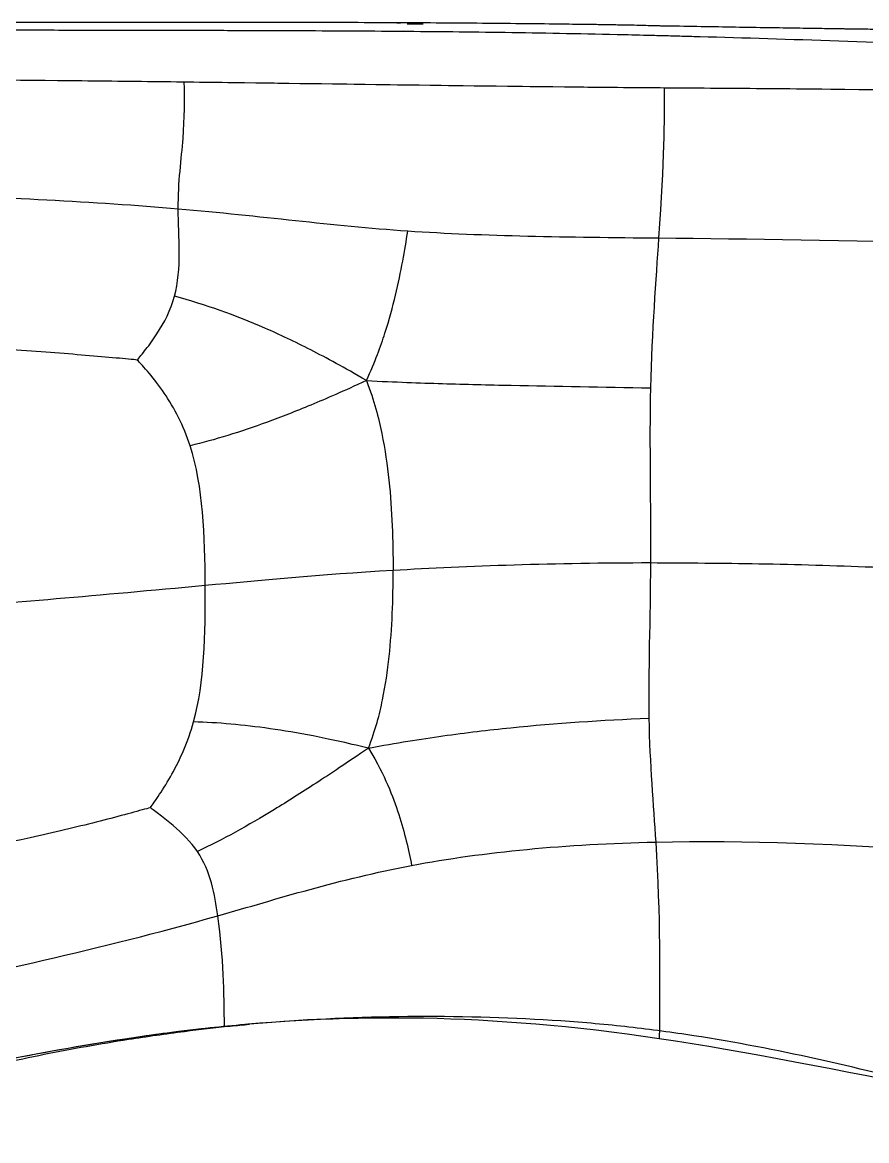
# Model space of a CAD drawing. Header units: millimetres. Extents: x 0 to 1189, y 0 to 841.
# Drawn here: x 515.1 to 565.5, y 598.4 to 665.1 of the extents above; entities that cross this region are included whole.
import ezdxf

# ---------------------------------------------------------------- set-up
doc = ezdxf.new("R2010")
doc.units = ezdxf.units.MM

msp = doc.modelspace()

# ---------------------------------------------------------------- linework, layer by layer
at = {"color": 7, "linetype": 'Continuous', "lineweight": 25}
for points, knots in [([(572.779, 663.632), (569.644, 663.755), (566.677, 663.864), (560.923, 664.061), (558.129, 664.149), (555.192, 664.231), (554.707, 664.245), (554.189, 664.259), (553.987, 664.264), (553.942, 664.265), (553.935, 664.266), (553.931, 664.266), (553.929, 664.266), (553.922, 664.266), (553.906, 664.266), (553.852, 664.268), (553.487, 664.277), (552.513, 664.303), (550.394, 664.354), (546.379, 664.438), (543.221, 664.484), (539.079, 664.531), (537.044, 664.547), (532.859, 664.573), (529.636, 664.585), (525.78, 664.595), (524.065, 664.598), (523.57, 664.599), (523.381, 664.6), (523.349, 664.6), (523.336, 664.6), (523.332, 664.6), (523.33, 664.6), (523.315, 664.6), (523.226, 664.6), (522.975, 664.601), (521.443, 664.604), (518.582, 664.609), (515.756, 664.613), (512.897, 664.617), (511.453, 664.619), (508.53, 664.621), (507.051, 664.621), (504.801, 664.621), (504.045, 664.621), (502.524, 664.62), (500.993, 664.618), (499.463, 664.616), (497.944, 664.614), (497.19, 664.612), (495.685, 664.609), (494.934, 664.607), (493.802, 664.603), (493.424, 664.602), (492.665, 664.599), (491.524, 664.595), (490.017, 664.589), (488.935, 664.583), (488.23, 664.58), (487.886, 664.578), (486.191, 664.568), (484.892, 664.56), (483.118, 664.548)], [0, 0, 0, 0, 0.0625, 0.0625, 0.125, 0.125, 0.132813, 0.136719, 0.137695, 0.137817, 0.137817, 0.137878, 0.137878, 0.137939, 0.138184, 0.138672, 0.140625, 0.15625, 0.1875, 0.25, 0.375, 0.375, 0.5, 0.5, 0.625, 0.6875, 0.703125, 0.710937, 0.711914, 0.712402, 0.712524, 0.712524, 0.712646, 0.712646, 0.712891, 0.714844, 0.71875, 0.75, 0.78125, 0.78125, 0.8125, 0.8125, 0.84375, 0.84375, 0.859375, 0.859375, 0.875, 0.890625, 0.890625, 0.90625, 0.90625, 0.921875, 0.921875, 0.929687, 0.929687, 0.9375, 0.953125, 0.960937, 0.960937, 0.96875, 0.96875, 1, 1, 1, 1]), ([(538.589, 665.054), (537.552, 665.059), (535.561, 665.069), (532.508, 665.077), (529.453, 665.082), (527.209, 665.084), (525.88, 665.084), (525.441, 665.084), (524.995, 665.085), (524.544, 665.085), (524.067, 665.085), (522.041, 665.086), (518.313, 665.087), (512.783, 665.085), (506.904, 665.078), (500.807, 665.059), (494.647, 665.026), (490.536, 664.981), (488.5, 664.958)], [0, 0, 0, 0, 0.062102, 0.119263, 0.182845, 0.245064, 0.253705, 0.262468, 0.271357, 0.280375, 0.289525, 0.299899, 0.401729, 0.512804, 0.631061, 0.753817, 0.878009, 1, 1, 1, 1]), ([(538.999, 665.053), (538.879, 665.053), (538.649, 665.054), (538.252, 665.055), (537.849, 665.054), (537.57, 665.048), (537.455, 665.041), (537.408, 665.037), (537.425, 665.034), (537.425, 665.034)], [0, 0, 0, 0, 0.146221, 0.279624, 0.507015, 0.735706, 0.863137, 0.998977, 1, 1, 1, 1]), ([(538.052, 665.004), (538.075, 665.004), (538.122, 665.003), (538.196, 665.002), (538.272, 665.001), (538.35, 664.999), (538.429, 664.998), (538.509, 664.998), (538.59, 664.997), (538.672, 664.996), (538.753, 664.995), (538.836, 664.995), (538.918, 664.994), (538.972, 664.994), (538.999, 664.994)], [0, 0, 0, 0, 0.086431, 0.172298, 0.257602, 0.342343, 0.426521, 0.510135, 0.593187, 0.675675, 0.7576, 0.838963, 0.919763, 1, 1, 1, 1]), ([(538.999, 665.053), (538.877, 665.053), (538.737, 665.054), (538.606, 665.054), (538.589, 665.054)], [0, 0, 0, 0, 0.866649, 1, 1, 1, 1]), ([(539.434, 665.05), (539.404, 665.05), (539.265, 665.051), (539.116, 665.052), (538.999, 665.053)], [0, 0, 0, 0, 0.2165509, 1, 1, 1, 1]), ([(568.66, 664.646), (568.382, 664.647), (567.862, 664.648), (567.085, 664.654), (566.373, 664.661), (565.723, 664.669), (565.136, 664.676), (564.638, 664.683), (564.227, 664.689), (563.738, 664.696), (562.903, 664.709), (561.607, 664.729), (559.986, 664.755), (558.103, 664.785), (556.095, 664.819), (554.604, 664.845), (553.695, 664.86), (553.396, 664.865), (553.152, 664.87), (552.888, 664.876), (552.441, 664.889), (551.709, 664.908), (550.682, 664.928), (549.702, 664.944), (548.496, 664.961), (546.9, 664.982), (544.709, 665.007), (542.169, 665.031), (540.36, 665.043), (539.434, 665.049)], [0, 0, 0, 0, 0.087227, 0.162839, 0.226517, 0.278626, 0.319948, 0.351467, 0.369301, 0.383263, 0.412778, 0.447584, 0.488575, 0.535773, 0.585328, 0.635811, 0.644295, 0.652217, 0.656992, 0.664676, 0.674274, 0.709751, 0.737656, 0.76075, 0.781538, 0.821749, 0.873031, 0.935088, 1, 1, 1, 1]), ([(492.557, 661.836), (500.965, 661.769), (511.475, 661.686), (521.032, 661.583), (523.828, 661.55), (524.747, 661.539), (526.562, 661.516), (531.04, 661.458), (538.711, 661.347), (546.631, 661.247), (551.42, 661.204), (553.373, 661.188), (554.369, 661.18), (557.414, 661.159), (567.938, 661.088), (580.082, 660.871), (590.176, 660.212)], [0, 0, 0, 0, 0.25, 0.3125, 0.3125, 0.34375, 0.34375, 0.375, 0.5, 0.625, 0.65625, 0.65625, 0.6875, 0.6875, 0.75, 1, 1, 1, 1]), ([(524.383, 653.946), (521.908, 654.158), (516.573, 654.504), (509.745, 654.79), (504.153, 654.973), (500.175, 655.091), (496.222, 655.204), (494.219, 655.266), (492.977, 655.314)], [0, 0, 0, 0, 0.25, 0.5, 0.625, 0.75, 0.875, 1, 1, 1, 1]), ([(535.612, 643.712), (536.142, 644.868), (536.776, 646.601), (537.581, 649.595), (537.906, 651.502), (538.079, 652.625)], [0, 0, 0, 0, 0.25, 0.5, 1, 1, 1, 1]), ([(521.941, 644.938), (522.049, 645.068), (522.443, 645.545), (523.349, 646.785), (523.937, 647.917), (524.161, 648.74)], [0, 0, 0, 0, 0.25, 0.5, 1, 1, 1, 1]), ([(535.612, 643.712), (534.251, 644.505), (532.241, 645.599), (528.652, 647.3), (526.031, 648.234), (524.161, 648.74)], [0, 0, 0, 0, 0.25, 0.5, 1, 1, 1, 1]), ([(521.941, 644.938), (521.684, 644.963), (520.742, 645.054), (518.28, 645.269), (513.065, 645.666), (507.601, 645.969), (503.959, 646.171)], [0, 0, 0, 0, 0.125, 0.25, 0.5, 1, 1, 1, 1]), ([(525.095, 639.82), (524.706, 641.022), (523.868, 642.604), (522.629, 644.205), (522.09, 644.783), (521.941, 644.938)], [0, 0, 0, 0, 0.5, 0.75, 1, 1, 1, 1]), ([(535.612, 643.712), (534.223, 643.072), (532.218, 642.199), (528.821, 640.869), (526.574, 640.174), (525.095, 639.82)], [0, 0, 0, 0, 0.25, 0.5, 1, 1, 1, 1]), ([(535.612, 643.712), (536.08, 642.481), (536.593, 640.52), (537.12, 636.827), (537.203, 634.147), (537.204, 632.399)], [0, 0, 0, 0, 0.25, 0.5, 1, 1, 1, 1]), ([(535.612, 643.712), (537.359, 643.624), (540.176, 643.521), (545.601, 643.394), (549.724, 643.332), (552.562, 643.278)], [0, 0, 0, 0, 0.25, 0.5, 1, 1, 1, 1]), ([(535.733, 621.773), (536.16, 622.898), (536.632, 624.685), (537.124, 628.09), (537.205, 630.652), (537.204, 632.399)], [0, 0, 0, 0, 0.25, 0.5, 1, 1, 1, 1]), ([(522.715, 618.226), (522.83, 618.383), (523.255, 618.97), (524.263, 620.589), (524.97, 622.169), (525.296, 623.348)], [0, 0, 0, 0, 0.25, 0.5, 1, 1, 1, 1]), ([(535.733, 621.773), (534.358, 622.111), (532.366, 622.54), (528.983, 623.105), (526.752, 623.301), (525.296, 623.348)], [0, 0, 0, 0, 0.25, 0.5, 1, 1, 1, 1]), ([(535.733, 621.773), (537.437, 622.1), (540.202, 622.542), (545.561, 623.179), (549.655, 623.456), (552.468, 623.564)], [0, 0, 0, 0, 0.25, 0.5, 1, 1, 1, 1]), ([(535.733, 621.773), (534.432, 620.891), (532.541, 619.63), (529.278, 617.566), (527.042, 616.326), (525.528, 615.606)], [0, 0, 0, 0, 0.25, 0.5, 1, 1, 1, 1]), ([(535.733, 621.773), (536.281, 620.871), (536.94, 619.531), (537.783, 617.222), (538.128, 615.716), (538.311, 614.779)], [0, 0, 0, 0, 0.25, 0.5, 1, 1, 1, 1]), ([(522.715, 618.226), (522.48, 618.159), (521.622, 617.918), (519.422, 617.334), (514.857, 616.228), (510.158, 615.321), (507.025, 614.717)], [0, 0, 0, 0, 0.125, 0.25, 0.5, 1, 1, 1, 1]), ([(525.528, 615.606), (525.134, 616.184), (524.344, 616.958), (523.274, 617.805), (522.834, 618.135), (522.715, 618.226)], [0, 0, 0, 0, 0.5, 0.75, 1, 1, 1, 1]), ([(528.628, 605.282), (528.248, 605.247), (526.952, 605.127), (524.546, 604.843), (520.834, 604.317), (516.345, 603.522), (512.463, 602.653), (509.731, 601.97), (508.16, 601.555), (506.624, 601.13), (505.056, 600.677), (504.009, 600.352), (503.448, 600.178)], [0, 0, 0, 0, 0.044462, 0.15163, 0.282334, 0.481342, 0.682828, 0.745761, 0.809665, 0.872273, 0.93149, 1, 1, 1, 1]), ([(569.432, 601.559), (564.783, 602.729), (559.029, 604.118), (552.599, 604.984), (549.957, 605.281), (548.599, 605.403), (544.435, 605.69), (538.651, 605.862), (532.801, 605.629), (528.534, 605.308), (527.134, 605.177), (524.392, 604.868), (517.67, 603.983), (511.483, 602.648), (506.534, 601.58)], [0, 0, 0, 0, 0.25, 0.3125, 0.3125, 0.375, 0.375, 0.5, 0.625, 0.625, 0.6875, 0.6875, 0.75, 1, 1, 1, 1])]:
    msp.add_open_spline(points, degree=3, knots=knots, dxfattribs=at)
for points in [[(492.557, 661.836), (503.768, 661.747), (514.979, 661.658), (524.743, 661.539)], [(524.383, 653.946), (524.375, 655.585), (524.78, 658.3), (524.756, 660.459), (524.743, 661.539)], [(524.743, 661.539), (534.508, 661.42), (542.827, 661.27), (553.379, 661.188)], [(553.379, 661.188), (553.378, 659.118), (553.377, 657.048), (553.049, 652.202)], [(553.379, 661.188), (563.932, 661.106), (576.717, 661.091), (590.176, 660.212)], [(524.161, 648.74), (524.61, 650.386), (524.391, 652.307), (524.383, 653.946)], [(538.079, 652.625), (533.51, 652.941), (529.332, 653.522), (524.383, 653.946)], [(553.049, 652.202), (547.611, 652.26), (542.649, 652.31), (538.079, 652.625)], [(553.049, 652.202), (552.884, 649.78), (552.639, 646.663), (552.562, 643.278)], [(590.352, 650.67), (576.705, 651.939), (563.924, 652.087), (553.049, 652.202)], [(552.562, 643.278), (552.486, 639.893), (552.579, 636.238), (552.563, 632.848)], [(525.994, 631.497), (525.976, 634.425), (525.874, 637.417), (525.095, 639.82)], [(537.204, 632.399), (541.627, 632.66), (546.918, 632.842), (552.563, 632.848)], [(552.563, 632.848), (552.547, 629.457), (552.422, 626.331), (552.468, 623.564)], [(525.994, 631.497), (529.226, 631.797), (532.781, 632.138), (537.204, 632.399)], [(509.19, 630.022), (514.36, 630.459), (519.53, 630.897), (525.994, 631.497)], [(525.296, 623.348), (525.947, 625.706), (526.012, 628.569), (525.994, 631.497)], [(552.468, 623.564), (552.514, 620.798), (552.732, 618.391), (552.872, 616.177)], [(538.311, 614.779), (542.613, 615.596), (547.524, 616.055), (552.872, 616.177)], [(552.872, 616.177), (563.568, 616.422), (576.015, 615.321), (589.145, 613.311)], [(552.872, 616.177), (553.151, 611.75), (553.118, 608.095), (553.084, 604.44)], [(526.744, 611.774), (526.57, 613.047), (526.315, 614.451), (525.528, 615.606)], [(526.744, 611.774), (530.314, 612.79), (534.009, 613.963), (538.311, 614.779)], [(506.313, 606.94), (512.958, 608.341), (519.603, 609.742), (526.744, 611.774)], [(527.143, 605.169), (527.118, 607.198), (527.092, 609.227), (526.744, 611.774)], [(553.084, 604.44), (542.776, 605.97), (534.554, 605.911), (527.143, 605.169)], [(527.143, 605.169), (519.733, 604.428), (513.133, 603.004), (506.534, 601.58)], [(588.722, 598.358), (575.789, 599.789), (563.393, 602.909), (553.084, 604.44)]]:
    msp.add_open_spline(points, degree=3, dxfattribs=at)
at = {"color": 8, "linetype": 'Continuous', "lineweight": 25}
msp.add_open_spline([(552.563, 632.848), (554.721, 632.835), (559.135, 632.81), (565.906, 632.603), (573.424, 632.267), (578.776, 631.978), (581.771, 631.782), (581.863, 631.776)], degree=3, knots=[0, 0, 0, 0, 0.2207063, 0.4516554, 0.6929323, 0.9906243, 1, 1, 1, 1], dxfattribs=at)

doc.saveas('drawing.dxf')
